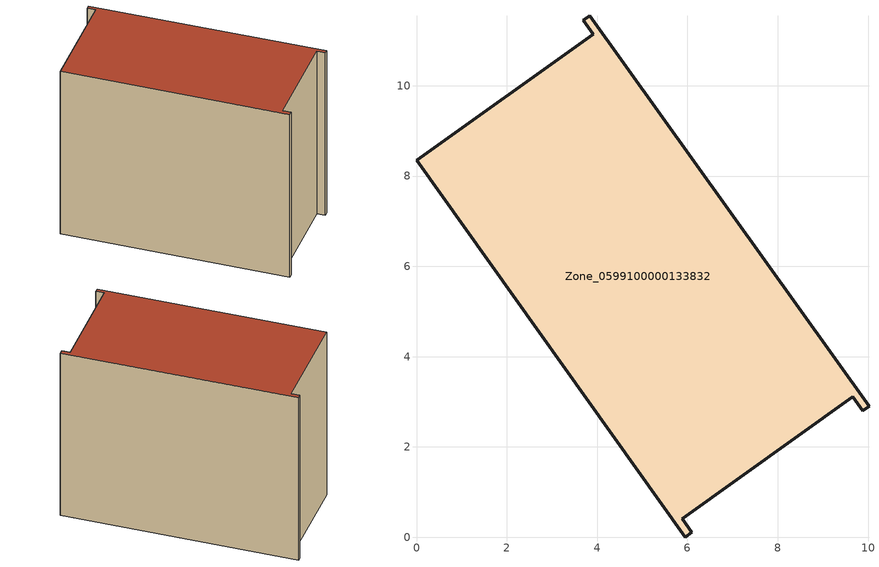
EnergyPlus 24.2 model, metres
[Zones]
Zone_0599100000133832
 floor ground (C_G): 6.1,0.11 5.95,0 0,8.35 3.91,11.14 3.69,11.45 3.83,11.55 10.02,2.9 9.88,2.8 9.66,3.11 5.88,0.41 z0
 wall outside (C_F): 5.95,0 6.1,0.11 5.88,0.41 9.66,3.11 9.88,2.8 10.02,2.9 3.83,11.55 3.69,11.45 3.91,11.14 0,8.35 5.95,0 z0:8.41
 roof outside (C_R): 3.69,11.45 3.91,11.14 0,8.35 5.95,0 6.1,0.11 5.88,0.41 9.66,3.11 9.88,2.8 10.02,2.9 3.83,11.55 z8.41
[BUILDING]
Pand.0599100000133832: North Axis=0; Terrain=City; Loads Convergence Tolerance Value=0.04; Temperature Convergence Tolerance Value=0.4; Solar Distribution=FullExterior; Maximum Number of Warmup Days=25; Minimum Number of Warmup Days=1
[Site:Location]
Rotterdam.The.Hague.AP_ZH_NLD Design_Conditions: Latitude=51.96; Longitude=4.45; Time Zone=1; Elevation=-4.5
[SITE:GROUNDTEMPERATURE:BUILDINGSURFACE]
18, 18, 18, 18, 18, 18, 18, 18, 18, 18, 18, 18
[MATERIAL] Thermal Absorptance=0.9; Solar Absorptance=0.7; Visible Absorptance=0.7
Name | Roughness | Thickness | Conductivity | Density | Specific Heat
G.TI.1975-1991 | MediumSmooth | 0.15 | 0.288461 | 540 | 1210
F.TI.1975-1991 | Rough | 0.3 | 0.230769 | 1920 | 840
R.TI.1975-1991 | MediumRough | 0.2 | 0.153846 | 1500 | 1000
[CONSTRUCTION]
C_G: G.TI.1975-1991
C_F: F.TI.1975-1991
C_R: R.TI.1975-1991
[ZONE]
Zone_0599100000133832: Type=1; Multiplier=1; Ceiling Height=Autocalculate; Volume=Autocalculate; Floor Area=autocalculate; Part of Total Floor Area=Yes
[ZONEINFILTRATION:DESIGNFLOWRATE]
Infil_Zone_0599100000133832: Zone or ZoneList or Space or SpaceList=Zone_0599100000133832; Schedule=AlwaysOn; Design Flow Rate Calculation Method=Flow/Area; Flow Rate per Floor Area=0.003; Constant Term Coefficient=1; Temperature Term Coefficient=0; Velocity Term Coefficient=0; Velocity Squared Term Coefficient=0
[HVACTEMPLATE:ZONE:IDEALLOADSAIRSYSTEM]
Zone_0599100000133832: Maximum Heating Supply Air Temperature=50; Minimum Cooling Supply Air Temperature=13; Maximum Heating Supply Air Humidity Ratio=0.0156; Minimum Cooling Supply Air Humidity Ratio=0.0077; Heating Limit=NoLimit; Cooling Limit=NoLimit; Dehumidification Control Type=ConstantSensibleHeatRatio; Cooling Sensible Heat Ratio=0.7; Dehumidification Setpoint=60; Humidification Control Type=None; Humidification Setpoint=30; Outdoor Air Method=None; Outdoor Air Flow Rate per Person=0.00944; Outdoor Air Flow Rate per Zone Floor Area=0; Outdoor Air Flow Rate per Zone=0; Demand Controlled Ventilation Type=None; Outdoor Air Economizer Type=NoEconomizer; Heat Recovery Type=None; Sensible Heat Recovery Effectiveness=0.7; Latent Heat Recovery Effectiveness=0.65
[ZONECONTROL:THERMOSTAT]
ThermostatControl_Zone_0599100000133832: Zone or ZoneList=Zone_0599100000133832; Control Type Schedule=DualSetpointControlType; Control 1=Thermostat_Zone_0599100000133832; Temperature Difference Between Cutout And Setpoint=0
[THERMOSTATSETPOINT:DUALSETPOINT]
Thermostat_Zone_0599100000133832: Heating Setpoint Temperature Schedule=HeatingSetpoint_Zone_0599100000133832; Cooling Setpoint Temperature Schedule=CoolingSetpoint_Zone_0599100000133832
[SCHEDULE:COMPACT]
HeatingSetpoint_Zone_0599100000133832: Through: 12/31, For: AllDays, Until: 24:00, 21
CoolingSetpoint_Zone_0599100000133832: Through: 12/31, For: AllDays, Until: 24:00, 24
DualSetpointControlType: Through: 12/31, For: AllDays, Until: 24:00, 4
AlwaysOn: Through: 12/31, For: AllDays, Until: 24:00, 1
